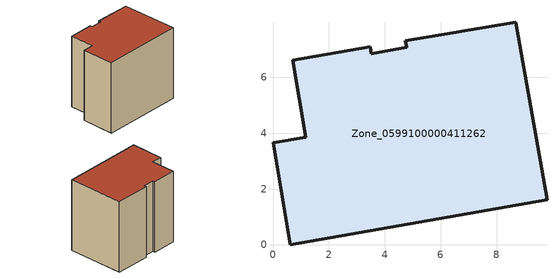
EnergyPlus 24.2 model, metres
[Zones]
Zone_0599100000411262
 floor ground (C_G): 0.7,6.61 3.47,7.08 3.51,6.84 4.78,7.07 4.74,7.3 8.69,7.97 9.81,1.61 0.61,0 0,3.65 1.17,3.85 z0
 wall outside (C_F): 9.81,1.61 8.69,7.97 4.74,7.3 4.78,7.07 3.51,6.84 3.47,7.08 0.7,6.61 1.17,3.85 0,3.65 0.61,0 9.81,1.61 z0:8.23
 roof outside (C_R): 4.78,7.07 3.51,6.84 3.47,7.08 0.7,6.61 1.17,3.85 0,3.65 0.61,0 9.81,1.61 8.69,7.97 4.74,7.3 z8.23
[BUILDING]
Pand.0599100000411262: North Axis=0; Terrain=City; Loads Convergence Tolerance Value=0.04; Temperature Convergence Tolerance Value=0.4; Solar Distribution=FullExterior; Maximum Number of Warmup Days=25; Minimum Number of Warmup Days=1
[Site:Location]
Rotterdam.The.Hague.AP_ZH_NLD Design_Conditions: Latitude=51.96; Longitude=4.45; Time Zone=1; Elevation=-4.5
[SITE:GROUNDTEMPERATURE:BUILDINGSURFACE]
18, 18, 18, 18, 18, 18, 18, 18, 18, 18, 18, 18
[MATERIAL] Thermal Absorptance=0.9; Solar Absorptance=0.7; Visible Absorptance=0.7
Name | Roughness | Thickness | Conductivity | Density | Specific Heat
G.TC.1992-2005 | MediumSmooth | 0.15 | 0.06 | 540 | 1210
F.TC.1992-2005 | Rough | 0.3 | 0.12 | 1920 | 840
R.TC.1992-2005 | MediumRough | 0.2 | 0.08 | 1500 | 1000
[CONSTRUCTION]
C_G: G.TC.1992-2005
C_F: F.TC.1992-2005
C_R: R.TC.1992-2005
[ZONE]
Zone_0599100000411262: Type=1; Multiplier=1; Ceiling Height=Autocalculate; Volume=Autocalculate; Floor Area=autocalculate; Part of Total Floor Area=Yes
[ZONEINFILTRATION:DESIGNFLOWRATE]
Infil_Zone_0599100000411262: Zone or ZoneList or Space or SpaceList=Zone_0599100000411262; Schedule=AlwaysOn; Design Flow Rate Calculation Method=Flow/Area; Flow Rate per Floor Area=0.0015; Constant Term Coefficient=1; Temperature Term Coefficient=0; Velocity Term Coefficient=0; Velocity Squared Term Coefficient=0
[HVACTEMPLATE:ZONE:IDEALLOADSAIRSYSTEM]
Zone_0599100000411262: Maximum Heating Supply Air Temperature=50; Minimum Cooling Supply Air Temperature=13; Maximum Heating Supply Air Humidity Ratio=0.0156; Minimum Cooling Supply Air Humidity Ratio=0.0077; Heating Limit=NoLimit; Cooling Limit=NoLimit; Dehumidification Control Type=ConstantSensibleHeatRatio; Cooling Sensible Heat Ratio=0.7; Dehumidification Setpoint=60; Humidification Control Type=None; Humidification Setpoint=30; Outdoor Air Method=None; Outdoor Air Flow Rate per Person=0.00944; Outdoor Air Flow Rate per Zone Floor Area=0; Outdoor Air Flow Rate per Zone=0; Demand Controlled Ventilation Type=None; Outdoor Air Economizer Type=NoEconomizer; Heat Recovery Type=None; Sensible Heat Recovery Effectiveness=0.7; Latent Heat Recovery Effectiveness=0.65
[ZONECONTROL:THERMOSTAT]
ThermostatControl_Zone_0599100000411262: Zone or ZoneList=Zone_0599100000411262; Control Type Schedule=DualSetpointControlType; Control 1=Thermostat_Zone_0599100000411262; Temperature Difference Between Cutout And Setpoint=0
[THERMOSTATSETPOINT:DUALSETPOINT]
Thermostat_Zone_0599100000411262: Heating Setpoint Temperature Schedule=HeatingSetpoint_Zone_0599100000411262; Cooling Setpoint Temperature Schedule=CoolingSetpoint_Zone_0599100000411262
[SCHEDULE:COMPACT]
HeatingSetpoint_Zone_0599100000411262: Through: 12/31, For: AllDays, Until: 24:00, 21
CoolingSetpoint_Zone_0599100000411262: Through: 12/31, For: AllDays, Until: 24:00, 24
DualSetpointControlType: Through: 12/31, For: AllDays, Until: 24:00, 4
AlwaysOn: Through: 12/31, For: AllDays, Until: 24:00, 1
